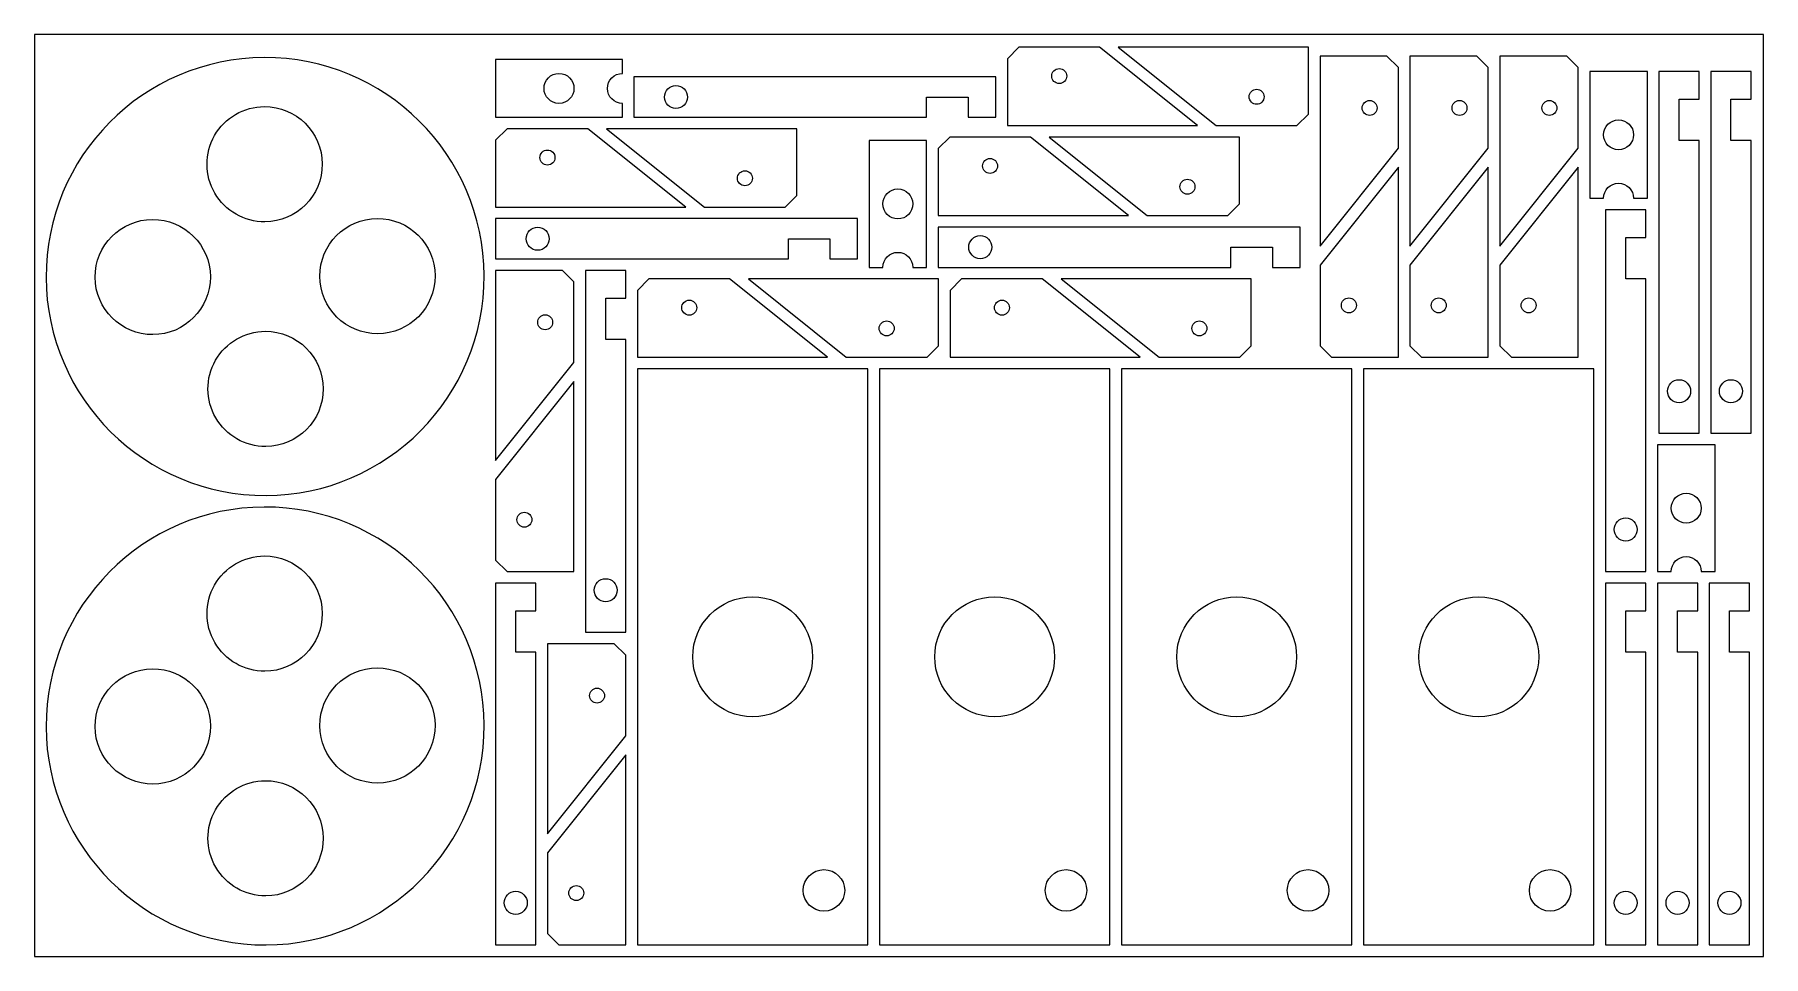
# Model space of a CAD drawing. Header units: metres. Extents: x 0 to 1500, y 0 to 800.
import ezdxf

# ---------------------------------------------------------------- set-up
doc = ezdxf.new("R2010")
doc.units = ezdxf.units.M

msp = doc.modelspace()

# ---------------------------------------------------------------- linework, layer by layer
for points in [[(0, 0), (1500, 0), (1500, 800), (0, 800)], [(924, 789), (854, 789), (844, 779), (844, 721), (1009, 721)], [(1025.3, 721), (1095.3, 721), (1105.3, 731), (1105.3, 789), (940.3, 789)], [(1183.3, 701.3), (1183.3, 771.3), (1173.3, 781.3), (1115.3, 781.3), (1115.3, 616.3)], [(1261.3, 701.3), (1261.3, 771.3), (1251.3, 781.3), (1193.3, 781.3), (1193.3, 616.3)], [(1339.3, 701.3), (1339.3, 771.3), (1329.3, 781.3), (1271.3, 781.3), (1271.3, 616.3)], [(1409.3, 454), (1444.3, 454), (1444.3, 708), (1426.8, 708), (1426.8, 744), (1444.3, 744), (1444.3, 768), (1409.3, 768)], [(1454.3, 454), (1489.3, 454), (1489.3, 708), (1471.8, 708), (1471.8, 744), (1489.3, 744), (1489.3, 768), (1454.3, 768)], [(520, 763.3), (520, 728.3), (774, 728.3), (774, 745.8), (810, 745.8), (810, 728.3), (834, 728.3), (834, 763.3)], [(480, 718.3), (410, 718.3), (400, 708.3), (400, 650.3), (565, 650.3)], [(581.3, 650.3), (651.3, 650.3), (661.3, 660.3), (661.3, 718.3), (496.3, 718.3)], [(864, 711), (794, 711), (784, 701), (784, 643), (949, 643)], [(965.3, 643), (1035.3, 643), (1045.3, 653), (1045.3, 711), (880.3, 711)], [(1115.3, 600), (1115.3, 530), (1125.3, 520), (1183.3, 520), (1183.3, 685)], [(1193.3, 600), (1193.3, 530), (1203.3, 520), (1261.3, 520), (1261.3, 685)], [(1271.3, 600), (1271.3, 530), (1281.3, 520), (1339.3, 520), (1339.3, 685)], [(1363, 334), (1398, 334), (1398, 588), (1380.5, 588), (1380.5, 624), (1398, 624), (1398, 648), (1363, 648)], [(400, 640.3), (400, 605.3), (654, 605.3), (654, 622.8), (690, 622.8), (690, 605.3), (714, 605.3), (714, 640.3)], [(784, 633), (784, 598), (1038, 598), (1038, 615.5), (1074, 615.5), (1074, 598), (1098, 598), (1098, 633)], [(468, 515.3), (468, 585.3), (458, 595.3), (400, 595.3), (400, 430.3)], [(478, 281.3), (513, 281.3), (513, 535.3), (495.5, 535.3), (495.5, 571.3), (513, 571.3), (513, 595.3), (478, 595.3)], [(603, 588), (533, 588), (523, 578), (523, 520), (688, 520)], [(704.3, 520), (774.3, 520), (784.3, 530), (784.3, 588), (619.3, 588)], [(874.3, 588), (804.3, 588), (794.3, 578), (794.3, 520), (959.3, 520)], [(975.6, 520), (1045.6, 520), (1055.6, 530), (1055.6, 588), (890.6, 588)], [(523, 510), (523, 10), (723, 10), (723, 510)], [(733, 510), (733, 10), (933, 10), (933, 510)], [(943, 510), (943, 10), (1143, 10), (1143, 510)], [(1153, 510), (1153, 10), (1353, 10), (1353, 510)], [(400, 414), (400, 344), (410, 334), (468, 334), (468, 499)], [(400, 10), (435, 10), (435, 264), (417.5, 264), (417.5, 300), (435, 300), (435, 324), (400, 324)], [(1363, 10), (1398, 10), (1398, 264), (1380.5, 264), (1380.5, 300), (1398, 300), (1398, 324), (1363, 324)], [(1408, 10), (1443, 10), (1443, 264), (1425.5, 264), (1425.5, 300), (1443, 300), (1443, 324), (1408, 324)], [(1453, 10), (1488, 10), (1488, 264), (1470.5, 264), (1470.5, 300), (1488, 300), (1488, 324), (1453, 324)], [(513, 191.3), (513, 261.3), (503, 271.3), (445, 271.3), (445, 106.3)], [(445, 90), (445, 20), (455, 10), (513, 10), (513, 175)]]:
    msp.add_lwpolyline(points, close=True)
for points in [[(199.2, 780, 1), (200.8, 400, 1)], [(400, 728.3), (510, 728.3), (510, 740.3, -1), (510, 766.3), (510, 778.3), (400, 778.3)], [(442, 753.3, -1), (468, 753.3, -1)], [(882.5, 764, -1), (895.5, 764, -1)], [(1349.3, 768), (1349.3, 658), (1361.3, 658, -1), (1387.3, 658), (1399.3, 658), (1399.3, 768)], [(556.5, 755.8, -1), (556.5, 735.8, -1)], [(1066.8, 746, -1), (1053.8, 746, -1)], [(199.4, 737.5, -1), (199.8, 637.5, -1)], [(1158.3, 742.8, -1), (1158.3, 729.8, -1)], [(1236.3, 742.8, -1), (1236.3, 729.8, -1)], [(1314.3, 742.8, -1), (1314.3, 729.8, -1)], [(1374.3, 726, -1), (1374.3, 700, -1)], [(724, 708), (724, 598), (736, 598, -1), (762, 598), (774, 598), (774, 708)], [(438.5, 693.3, -1), (451.5, 693.3, -1)], [(822.5, 686, -1), (835.5, 686, -1)], [(622.8, 675.3, -1), (609.8, 675.3, -1)], [(749, 666, -1), (749, 640, -1)], [(1006.8, 668, -1), (993.8, 668, -1)], [(102.3, 639.6, -1), (102.7, 539.6, -1)], [(297.3, 640.4, -1), (297.7, 540.4, -1)], [(436.5, 632.8, -1), (436.5, 612.8, -1)], [(820.5, 625.5, -1), (820.5, 605.5, -1)], [(1140.3, 558.5, -1), (1140.3, 571.5, -1)], [(1218.3, 558.5, -1), (1218.3, 571.5, -1)], [(1296.3, 558.5, -1), (1296.3, 571.5, -1)], [(443, 556.8, -1), (443, 543.8, -1)], [(561.5, 563, -1), (574.5, 563, -1)], [(832.8, 563, -1), (845.8, 563, -1)], [(200.2, 542.5, -1), (200.6, 442.5, -1)], [(745.8, 545, -1), (732.8, 545, -1)], [(1017.1, 545, -1), (1004.1, 545, -1)], [(1416.8, 490.5, -1), (1436.8, 490.5, -1)], [(1461.8, 490.5, -1), (1481.8, 490.5, -1)], [(1408, 444), (1408, 334), (1420, 334, -1), (1446, 334), (1458, 334), (1458, 444)], [(1433, 402, -1), (1433, 376, -1)], [(199.2, 390, 1), (200.8, 10, 1)], [(425, 372.5, -1), (425, 385.5, -1)], [(1370.5, 370.5, -1), (1390.5, 370.5, -1)], [(199.4, 347.5, -1), (199.8, 247.5, -1)], [(485.5, 317.8, -1), (505.5, 317.8, -1)], [(623, 312, -1), (623, 208, -1)], [(833, 312, -1), (833, 208, -1)], [(1043, 312, -1), (1043, 208, -1)], [(1253, 312, -1), (1253, 208, -1)], [(102.3, 249.6, -1), (102.7, 149.6, -1)], [(297.3, 250.4, -1), (297.7, 150.4, -1)], [(488, 232.8, -1), (488, 219.8, -1)], [(200.2, 152.5, -1), (200.6, 52.5, -1)], [(684.9, 75.3, -1), (684.9, 39.3, -1)], [(894.9, 75.3, -1), (894.9, 39.3, -1)], [(1104.9, 75.3, -1), (1104.9, 39.3, -1)], [(1314.9, 75.3, -1), (1314.9, 39.3, -1)], [(470, 48.5, -1), (470, 61.5, -1)], [(407.5, 46.5, -1), (427.5, 46.5, -1)], [(1370.5, 46.5, -1), (1390.5, 46.5, -1)], [(1415.5, 46.5, -1), (1435.5, 46.5, -1)], [(1460.5, 46.5, -1), (1480.5, 46.5, -1)]]:
    msp.add_lwpolyline(points, format="xyb", close=True)

doc.saveas('drawing.dxf')
